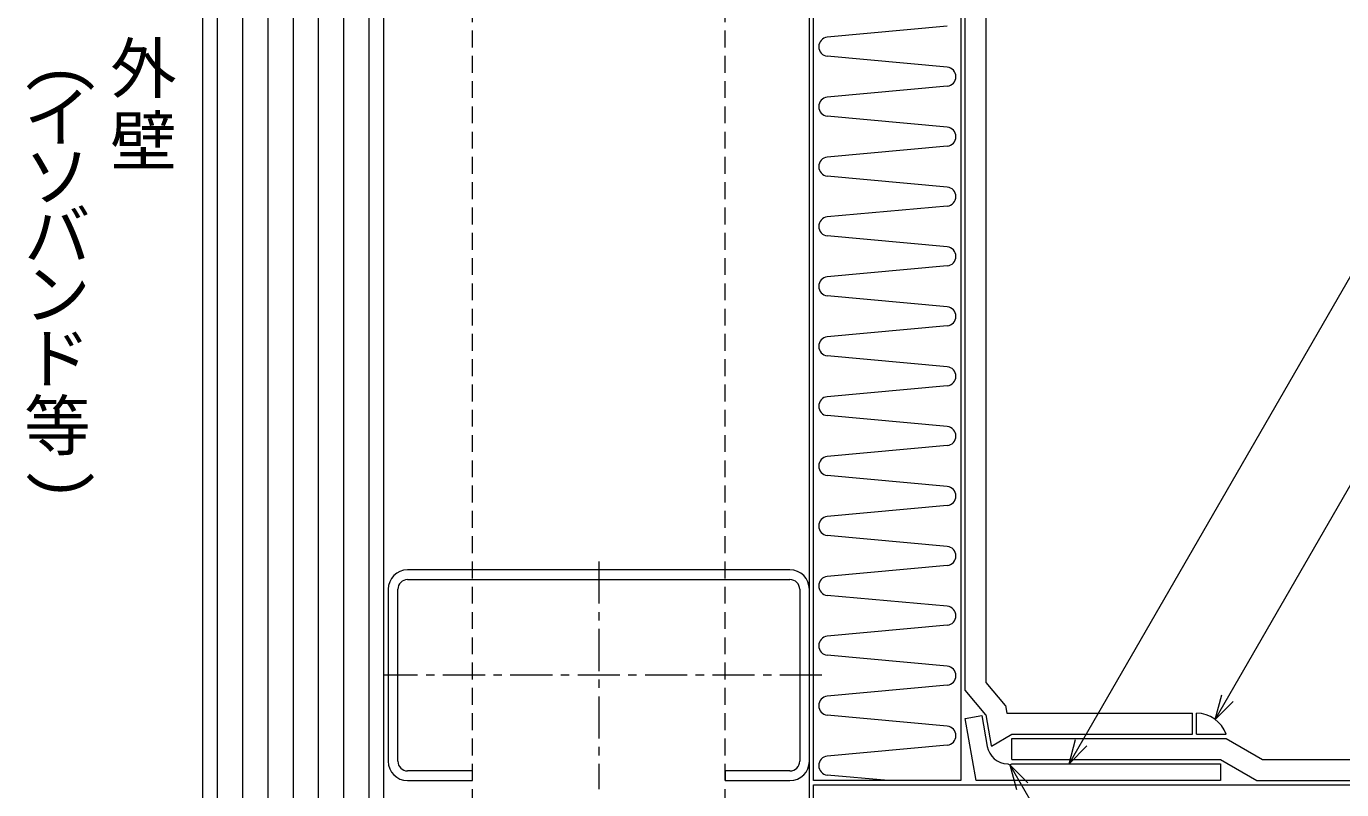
# Model space of a CAD drawing. Units: millimetres, scale not verified. Extents: x -840 to 840, y -594 to 594.
# Drawn here: x -517.4 to -205.1, y -163.6 to 17.6 of the extents above; entities that cross this region are included whole.
import ezdxf
from ezdxf.enums import TextEntityAlignment as Align

# ---------------------------------------------------------------- set-up
doc = ezdxf.new("R2010")
doc.units = ezdxf.units.MM
doc.header["$LTSCALE"] = 2
doc.linetypes.add('CHAIN1', pattern=[8, 5, -1, 1, -1])
doc.linetypes.add('DASHED2', pattern=[3, 2, -1])
for name, color, linetype, lineweight in [('0-0_輪郭線', 7, 'DASHED2', 9), ('0-2_文字', 5, 'Continuous', 9), ('0-6_躯体', 7, 'Continuous', 9), ('0-7_鋼材(C型・H鋼ｅｔｃ)', 7, 'Continuous', 9), ('0-8_中心線', 2, 'CHAIN1', 9), ('0-9_断熱材', 4, 'Continuous', 9), ('0-C_IBリキッド', 7, 'Continuous', 9), ('0-D_IBｼｰﾄ', 7, 'Continuous', 9), ('0-F_実線', 7, 'Continuous', 9), ('1-0_寸法線', 7, 'Continuous', 9)]:
    doc.layers.add(name, color=color, linetype=linetype, lineweight=lineweight)
doc.styles.add('ＭＳ ゴシック', font='')
doc.styles.get('ＭＳ ゴシック').set_extended_font_data('MS Gothic')

msp = doc.modelspace()

# ---------------------------------------------------------------- linework, layer by layer
at = {"layer": '0-0_輪郭線'}
for p, q in [((-411.515, -413.454), (-411.515, 215.546)), ((-351.515, -413.454), (-351.515, 215.546))]:
    msp.add_line(p, q, dxfattribs=at)
at = {"layer": '0-6_躯体'}
for p, q in [((-475.515, -413.454), (-475.515, 301.546)), ((-432.515, -413.454), (-432.515, 301.546))]:
    msp.add_line(p, q, dxfattribs=at)
at = {"layer": '0-6_躯体', "color": 4}
for p, q in [((-472.015, -413.454), (-472.015, 301.546)), ((-466.015, -413.454), (-466.015, 301.546)), ((-460.015, -413.454), (-460.015, 301.546)), ((-454.015, -413.454), (-454.015, 301.546)), ((-448.015, -413.454), (-448.015, 301.546)), ((-442.015, -413.454), (-442.015, 301.546)), ((-436.015, -413.454), (-436.015, 301.546))]:
    msp.add_line(p, q, dxfattribs=at)
at = {"layer": '0-7_鋼材(C型・H鋼ｅｔｃ)'}
for p, q in [((-331.515, -413.454), (-331.515, 220.146)), ((-336.115, -111.454), (-426.915, -111.454)), ((-426.915, -113.754), (-336.115, -113.754)), ((-431.515, -116.054), (-431.515, -156.854)), ((-429.215, -156.854), (-429.215, -116.054)), ((-333.815, -116.054), (-333.815, -156.854)), ((-331.515, -156.854), (-331.515, -116.054))]:
    msp.add_line(p, q, dxfattribs=at)
for points in [[(-426.915, -161.454), (-411.515, -161.454), (-411.515, -159.154), (-426.915, -159.154)], [(-336.115, -159.154), (-351.515, -159.154), (-351.515, -161.454), (-336.115, -161.454)]]:
    msp.add_lwpolyline(points, dxfattribs=at)
for centre, radius, start, end in [((-426.915, -116.054), 4.6, 90, 180), ((-336.115, -116.054), 4.6, 0, 90), ((-426.915, -116.054), 2.3, 90, 180), ((-336.115, -116.054), 2.3, 0, 90), ((-426.915, -156.854), 4.6, 180, 270), ((-426.915, -156.854), 2.3, 180, 270), ((-336.115, -156.854), 2.3, 270, 0), ((-336.115, -156.854), 4.6, 270, 0)]:
    msp.add_arc(centre, radius, start, end, dxfattribs=at)
at = {"layer": '0-8_中心線'}
for p, q in [((-381.515, -109.454), (-381.515, -163.454)), ((-328.515, -136.454), (-432.515, -136.454))]:
    msp.add_line(p, q, dxfattribs=at)
at = {"layer": '0-9_断熱材'}
for p, q in [((-298.78, 17.551), (-327.249, 14.951)), ((-298.78, 7.843), (-327.249, 10.444)), ((-298.78, 3.336), (-327.249, 0.736)), ((-298.78, -6.371), (-327.249, -3.771)), ((-298.78, -10.878), (-327.249, -13.479)), ((-298.78, -20.586), (-327.249, -17.986)), ((-298.78, -25.093), (-327.249, -27.694)), ((-298.78, -34.801), (-327.249, -32.2)), ((-298.78, -39.308), (-327.249, -41.908)), ((-298.78, -49.016), (-327.249, -46.415)), ((-298.78, -53.522), (-327.249, -56.123)), ((-298.78, -63.23), (-327.249, -60.63)), ((-298.78, -67.737), (-327.249, -70.338)), ((-298.78, -77.445), (-327.249, -74.845)), ((-298.78, -81.952), (-327.249, -84.552)), ((-298.78, -91.66), (-327.249, -89.059)), ((-298.78, -96.167), (-327.249, -98.767)), ((-298.78, -105.875), (-327.249, -103.274)), ((-298.78, -110.381), (-327.249, -112.982)), ((-298.78, -120.089), (-327.249, -117.489)), ((-298.78, -124.596), (-327.249, -127.197)), ((-298.78, -134.304), (-327.249, -131.704)), ((-298.78, -138.811), (-327.249, -141.411)), ((-298.78, -148.519), (-327.249, -145.918)), ((-298.78, -153.026), (-327.249, -155.626)), ((-312.784, -161.454), (-327.249, -160.133))]:
    msp.add_line(p, q, dxfattribs=at)
at = {"layer": '0-9_断熱材', "color": 7}
for p, q in [((-330.515, -162.454), (529.485, -162.454)), ((-330.515, -197.454), (-330.515, -162.454))]:
    msp.add_line(p, q, dxfattribs=at)
msp.add_lwpolyline([(-330.515, -161.454), (-330.515, 301.546), (-295.515, 301.546), (-295.515, -161.454)], close=True, dxfattribs=at)
at = {"layer": '0-9_断熱材'}
for centre, start, end in [((-327.038, 12.697), 95.35135, 264.64865), ((-298.992, 5.59), 275.35135, 84.64865), ((-327.038, -1.517), 95.35135, 264.64865), ((-298.992, -8.625), 275.35135, 84.64865), ((-327.038, -15.732), 95.35135, 264.64865), ((-298.992, -22.84), 275.35135, 84.64865), ((-327.038, -29.947), 95.35135, 264.64865), ((-298.992, -37.054), 275.35135, 84.64865), ((-327.038, -44.162), 95.35135, 264.64865), ((-298.992, -51.269), 275.35135, 84.64865), ((-327.038, -58.376), 95.35135, 264.64865), ((-298.992, -65.484), 275.35135, 84.64865), ((-327.038, -72.591), 95.35135, 264.64865), ((-298.992, -79.699), 275.35135, 84.64865), ((-327.038, -86.806), 95.35135, 264.64865), ((-298.992, -93.913), 275.35135, 84.64865), ((-327.038, -101.021), 95.35135, 264.64865), ((-298.992, -108.128), 275.35135, 84.64865), ((-327.038, -115.235), 95.35135, 264.64865), ((-298.992, -122.343), 275.35135, 84.64865), ((-327.038, -129.45), 95.35135, 264.64865), ((-298.992, -136.557), 275.35135, 84.64865), ((-327.038, -143.665), 95.35135, 264.64865), ((-298.992, -150.772), 275.35135, 84.64865), ((-327.038, -157.88), 95.35135, 264.64865)]:
    msp.add_arc(centre, 2.263, start, end, dxfattribs=at)
at = {"layer": '0-C_IBリキッド'}
for q in [(-239.586, -145.454), (-232.586, -150.454)]:
    msp.add_line((-239.586, -150.454), q, dxfattribs=at)
msp.add_arc((-239.586, -152.854), 7.4, 18.92464, 90, dxfattribs=at)
at = {"layer": '0-D_IBｼｰﾄ'}
for p, q in [((-294.515, -139.964), (-294.515, 266.657)), ((-289.515, -138.144), (-289.515, 265.317)), ((-289.606, -145.814), (-294.515, -139.964)), ((-284.915, -143.626), (-289.515, -138.144)), ((-284.915, -143.626), (-284.592, -145.454)), ((-289.606, -145.814), (-288.313, -153.149)), ((-284.592, -145.454), (-240.586, -145.454)), ((-240.586, -150.454), (-240.586, -145.454)), ((-283.425, -151.454), (-232.586, -151.454)), ((-283.425, -156.454), (-283.425, -151.454)), ((-232.586, -151.454), (-223.925, -156.454)), ((-283.425, -156.454), (-233.925, -156.454)), ((-233.925, -156.454), (-225.265, -161.454)), ((-223.925, -156.454), (529.485, -156.454)), ((-225.265, -161.454), (529.485, -161.454))]:
    msp.add_line(p, q, dxfattribs=at)
msp.add_lwpolyline([(-288.291, -153.263), (-283.425, -150.454), (-240.586, -150.454)], dxfattribs=at)
msp.add_arc((-284.373, -152.454), 4, 190, 191.66938, dxfattribs=at)
at = {"layer": '0-F_実線'}
for points in [[(-294.53, -146.682), (-290.591, -145.988), (-289.297, -153.323)], [(-284.426, -157.454), (-283.925, -157.743), (-283.425, -157.454), (-233.925, -157.454), (-233.925, -161.454), (-291.925, -161.454), (-294.53, -146.682)]]:
    msp.add_lwpolyline(points, dxfattribs=at)
msp.add_arc((-284.373, -152.454), 5, 190, 269.39985, dxfattribs=at)
at = {"layer": '1-0_寸法線'}
for p, q in [((-269.865, -157.454), (-192.314, -23.13)), ((-235.166, -146.919), (-186.368, -62.397))]:
    msp.add_line(p, q, dxfattribs=at)
for points in [[(-230.924, -142.676), (-235.166, -146.919), (-233.613, -141.123)], [(-265.623, -153.212), (-269.865, -157.454), (-268.312, -151.659)], [(-283.925, -157.743), (-217.451, -272.881), (-205.451, -272.881)], [(-279.683, -161.986), (-283.925, -157.743), (-282.372, -163.539)]]:
    msp.add_lwpolyline(points, dxfattribs=at)

# ---------------------------------------------------------------- texts
at = {"layer": '0-2_文字', "color": 7, "style": 'ＭＳ ゴシック'}
for s, p in [('外', (-497.476, -1.682)), ('イ', (-517.944, -13.253)), ('壁', (-497.476, -18.882)), ('ソ', (-517.944, -27.253)), ('バ', (-517.944, -41.253)), ('ン', (-517.944, -55.253)), ('ド', (-517.944, -70.453)), ('等', (-517.944, -86.453))]:
    msp.add_text(s, height=11.54, dxfattribs=at).set_placement(p, align=Align.BOTTOM_LEFT)
for s, p in [('(', (-517.664, 8.968)), (')', (-517.678, -87.232))]:
    msp.add_text(s, height=11.54, rotation=270, dxfattribs=at).set_placement(p, align=Align.BOTTOM_LEFT)

doc.saveas('drawing.dxf')
